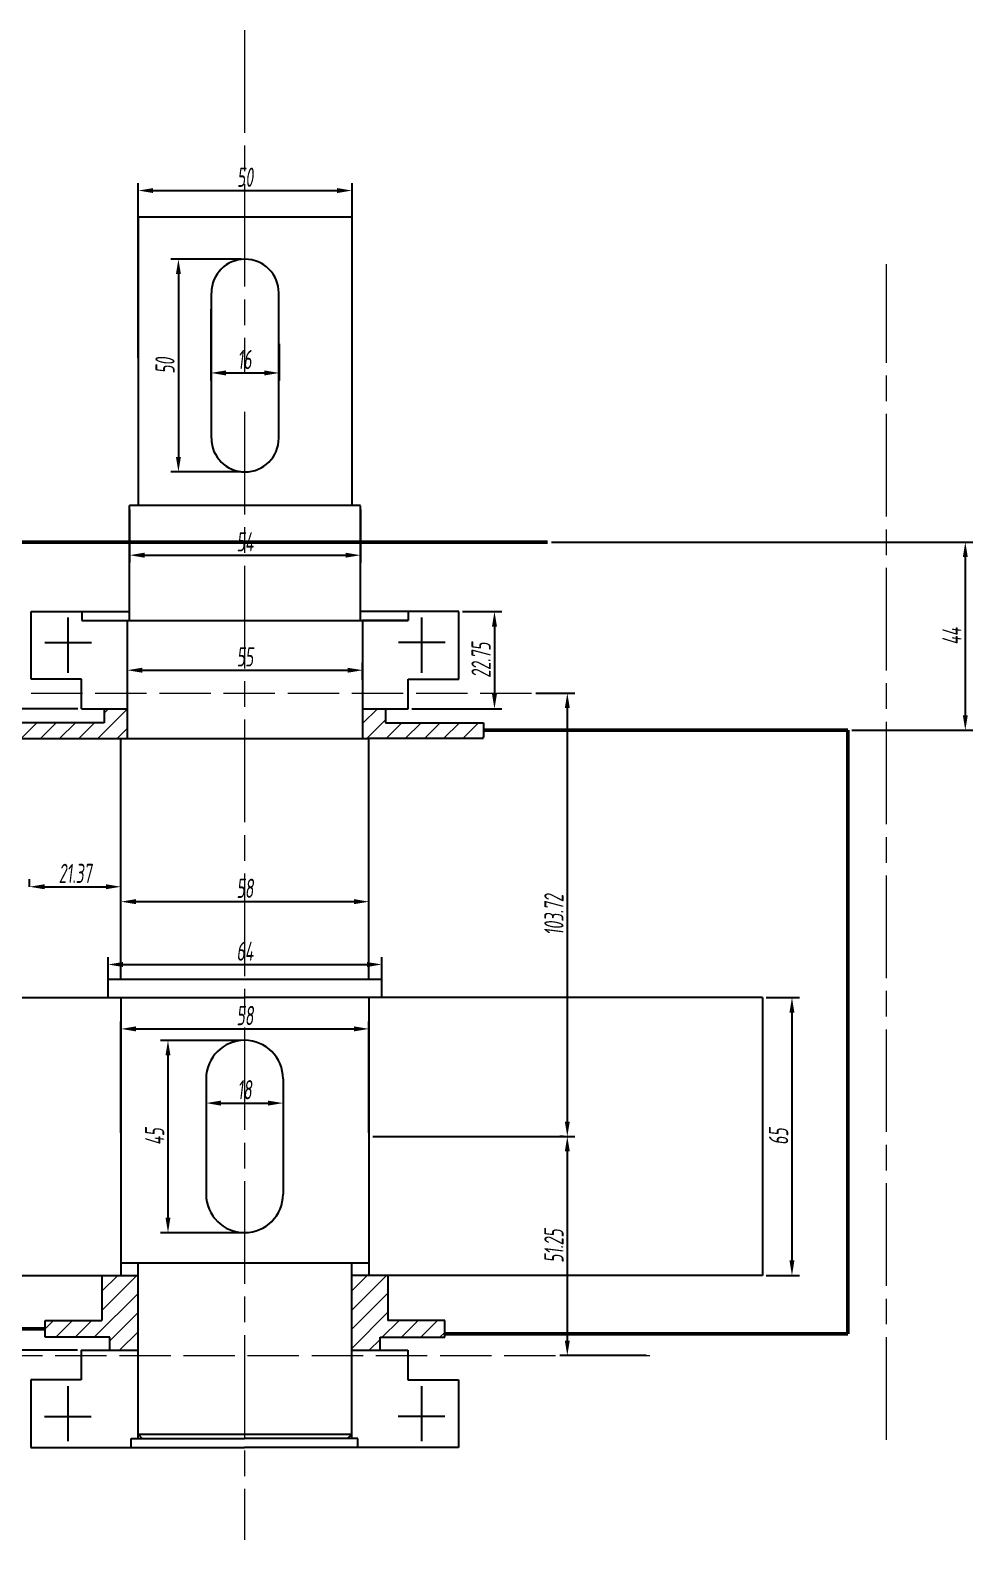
# Model space of a CAD drawing. Extents: x -500 to 7960, y -6170 to 1582.
# Drawn here: x 4857.3 to 5077.7, y 54.3 to 407.5 of the extents above; entities that cross this region are included whole.
import ezdxf

# ---------------------------------------------------------------- set-up
doc = ezdxf.new("R2010")
doc.units = 0
doc.linetypes.add('ACAD_ISO02W100', pattern=[15, 12, -3])
doc.linetypes.add('ACAD_ISO08W100', pattern=[36, 24, -3, 6, -3])
doc.layers.get('Defpoints').update_dxf_attribs({"linetype": 'CONTINUOUS'})
for name, color, linetype, lineweight in [('zhongxin', 1, 'ACAD_ISO08W100', 9), ('加粗实线受力图', 7, 'CONTINUOUS', 50), ('标注', 5, 'CONTINUOUS', 9), ('粗实线', 7, 'CONTINUOUS', 25), ('细实线 波浪线', 3, 'CONTINUOUS', 9), ('虚线', 2, 'ACAD_ISO02W100', 9)]:
    doc.layers.add(name, color=color, linetype=linetype, lineweight=lineweight)
doc.styles.get("Standard").update_dxf_attribs({"font": 'gbenor.shx', "width": 0.7, "oblique": 7, "height": 10, "bigfont": 'gbcbig.shx'})
doc.dimstyles.new('GB-35', dxfattribs={"dimtxt": 4.5, "dimasz": 3.5, "dimexe": 1.75, "dimexo": 0.875, "dimgap": 0.875, "dimtad": 1, "dimdsep": 46, "dimtxsty": 'Standard', "dimcen": 3.5, "dimadec": 0, "dimazin": 0, "dimtfac": 0.7, "dimtmove": 0, "dimatfit": 3, "dimfxl": 1, "dimtzin": 0, "dimarcsym": 0})
pattern_1 = [(45, (2826.3578, 0), (-2.245064, 2.245064), [])]

# ---------------------------------------------------------------- blocks, each defined once
blk = doc.blocks.new('*D31')
at = {"layer": 'Defpoints', "color": 0, "transparency": 16777216}
for p in [(5028.56, 181.19), (5028.56, 116.19), (5035.46, 116.19)]:
    blk.add_point(p, dxfattribs=at)
at = {"layer": '标注', "color": 0, "lineweight": -2, "transparency": 16777216}
for p, q in [((5029.43, 181.19), (5037.21, 181.19)), ((5035.46, 177.69), (5035.46, 119.69)), ((5029.43, 116.19), (5037.21, 116.19))]:
    blk.add_line(p, q, dxfattribs=at)
at = {"layer": '标注', "color": 0, "transparency": 16777216}
for points in [[(5034.87, 177.69), (5036.04, 177.69), (5035.46, 181.19)], [(5034.87, 119.69), (5036.04, 119.69), (5035.46, 116.19)]]:
    blk.add_solid(points, dxfattribs=at)
at = {"layer": '标注', "color": 0, "transparency": 16777216, "insert": (5032.33, 148.69), "char_height": 4.5, "attachment_point": 5, "rotation": 90}
blk.add_mtext('65', dxfattribs=at)
blk = doc.blocks.new('*D32')
at = {"layer": 'Defpoints', "color": 0, "transparency": 16777216}
for p in [(4936.56, 203.64), (4878.56, 185.51), (4936.56, 185.51)]:
    blk.add_point(p, dxfattribs=at)
at = {"layer": '标注', "color": 0, "lineweight": -2, "transparency": 16777216}
for p, q in [((4878.56, 186.39), (4878.56, 205.39)), ((4936.56, 186.39), (4936.56, 205.39)), ((4882.06, 203.64), (4933.06, 203.64))]:
    blk.add_line(p, q, dxfattribs=at)
at = {"layer": '标注', "color": 0, "transparency": 16777216}
for points in [[(4882.06, 204.23), (4882.06, 203.06), (4878.56, 203.64)], [(4933.06, 204.23), (4933.06, 203.06), (4936.56, 203.64)]]:
    blk.add_solid(points, dxfattribs=at)
at = {"layer": '标注', "color": 0, "transparency": 16777216, "insert": (4907.56, 206.77), "char_height": 4.5, "attachment_point": 5}
blk.add_mtext('58', dxfattribs=at)
blk = doc.blocks.new('*D42')
at = {"layer": 'Defpoints', "color": 0, "transparency": 16777216}
for p in [(4957.56, 271.52), (4945.74, 248.77), (4965.9, 248.77)]:
    blk.add_point(p, dxfattribs=at)
at = {"layer": '标注', "color": 0, "lineweight": -2, "transparency": 16777216}
for p, q in [((4958.43, 271.52), (4967.65, 271.52)), ((4965.9, 268.02), (4965.9, 252.27)), ((4946.61, 248.77), (4967.65, 248.77))]:
    blk.add_line(p, q, dxfattribs=at)
at = {"layer": '标注', "color": 0, "transparency": 16777216}
for points in [[(4965.31, 268.02), (4966.48, 268.02), (4965.9, 271.52)], [(4965.31, 252.27), (4966.48, 252.27), (4965.9, 248.77)]]:
    blk.add_solid(points, dxfattribs=at)
at = {"layer": '标注', "color": 0, "transparency": 16777216, "insert": (4962.77, 260.15), "char_height": 4.5, "attachment_point": 5, "rotation": 90}
blk.add_mtext('22.75', dxfattribs=at)
blk = doc.blocks.new('*D43')
at = {"layer": 'Defpoints', "color": 0, "transparency": 16777216}
for p in [(4974.7, 252.42), (4936.56, 148.69), (4982.93, 148.69)]:
    blk.add_point(p, dxfattribs=at)
at = {"layer": '标注', "color": 0, "lineweight": -2, "transparency": 16777216}
for p, q in [((4975.58, 252.42), (4984.68, 252.42)), ((4982.93, 248.92), (4982.93, 152.19)), ((4937.43, 148.69), (4984.68, 148.69))]:
    blk.add_line(p, q, dxfattribs=at)
at = {"layer": '标注', "color": 0, "transparency": 16777216}
for points in [[(4982.35, 248.92), (4983.51, 248.92), (4982.93, 252.42)], [(4982.35, 152.19), (4983.51, 152.19), (4982.93, 148.69)]]:
    blk.add_solid(points, dxfattribs=at)
at = {"layer": '标注', "color": 0, "transparency": 16777216, "insert": (4979.8, 200.56), "char_height": 4.5, "attachment_point": 5, "rotation": 90}
blk.add_mtext('103.72', dxfattribs=at)
blk = doc.blocks.new('*D44')
at = {"layer": 'Defpoints', "color": 0, "transparency": 16777216}
for p in [(4982.93, 148.69), (4982.93, 97.44), (5002.26, 97.44)]:
    blk.add_point(p, dxfattribs=at)
at = {"layer": '标注', "color": 0, "lineweight": -2, "transparency": 16777216}
for p, q in [((4982.05, 148.69), (4981.18, 148.69)), ((4982.93, 145.19), (4982.93, 100.94)), ((5001.38, 97.44), (4981.18, 97.44))]:
    blk.add_line(p, q, dxfattribs=at)
at = {"layer": '标注', "color": 0, "transparency": 16777216}
for points in [[(4982.35, 145.19), (4983.51, 145.19), (4982.93, 148.69)], [(4982.35, 100.94), (4983.51, 100.94), (4982.93, 97.44)]]:
    blk.add_solid(points, dxfattribs=at)
at = {"layer": '标注', "color": 0, "transparency": 16777216, "insert": (4979.8, 123.07), "char_height": 4.5, "attachment_point": 5, "rotation": 90}
blk.add_mtext('51.25', dxfattribs=at)
blk = doc.blocks.new('*D48')
at = {"layer": 'Defpoints', "color": 0, "transparency": 16777216}
for p in [(4939.56, 188.94), (4875.56, 183.35), (4939.56, 183.35)]:
    blk.add_point(p, dxfattribs=at)
at = {"layer": '标注', "color": 0, "lineweight": -2, "transparency": 16777216}
for p, q in [((4875.56, 184.23), (4875.56, 190.69)), ((4879.06, 188.94), (4936.06, 188.94)), ((4939.56, 184.23), (4939.56, 190.69))]:
    blk.add_line(p, q, dxfattribs=at)
at = {"layer": '标注', "color": 0, "transparency": 16777216}
for points in [[(4879.06, 189.52), (4879.06, 188.35), (4875.56, 188.94)], [(4936.06, 189.52), (4936.06, 188.35), (4939.56, 188.94)]]:
    blk.add_solid(points, dxfattribs=at)
at = {"layer": '标注', "color": 0, "transparency": 16777216, "insert": (4907.56, 192.06), "char_height": 4.5, "attachment_point": 5}
blk.add_mtext('64', dxfattribs=at)
blk = doc.blocks.new('*D21')
at = {"layer": 'Defpoints', "color": 0, "transparency": 16777216}
for p in [(4880.06, 254.66), (4935.06, 257.79), (4935.06, 254.66)]:
    blk.add_point(p, dxfattribs=at)
at = {"layer": '标注', "color": 0, "lineweight": -2, "transparency": 16777216}
for p, q in [((4880.06, 255.53), (4880.06, 259.54)), ((4935.06, 255.53), (4935.06, 259.54)), ((4883.56, 257.79), (4931.56, 257.79))]:
    blk.add_line(p, q, dxfattribs=at)
at = {"layer": '标注', "color": 0, "transparency": 16777216}
for points in [[(4883.56, 258.37), (4883.56, 257.21), (4880.06, 257.79)], [(4931.56, 258.37), (4931.56, 257.21), (4935.06, 257.79)]]:
    blk.add_solid(points, dxfattribs=at)
at = {"layer": '标注', "color": 0, "transparency": 16777216, "insert": (4907.56, 260.92), "char_height": 4.5, "attachment_point": 5}
blk.add_mtext('55', dxfattribs=at)
blk = doc.blocks.new('*D49')
at = {"layer": 'Defpoints', "color": 0, "transparency": 16777216}
for p in [(4932.59, 370.02), (4882.59, 330.03), (4932.59, 330.03)]:
    blk.add_point(p, dxfattribs=at)
at = {"layer": '标注', "color": 0, "lineweight": -2, "transparency": 16777216}
for p, q in [((4882.59, 330.91), (4882.59, 371.77)), ((4932.59, 330.91), (4932.59, 371.77)), ((4886.09, 370.02), (4929.09, 370.02))]:
    blk.add_line(p, q, dxfattribs=at)
at = {"layer": '标注', "color": 0, "transparency": 16777216}
for points in [[(4886.09, 370.6), (4886.09, 369.44), (4882.59, 370.02)], [(4929.09, 370.6), (4929.09, 369.44), (4932.59, 370.02)]]:
    blk.add_solid(points, dxfattribs=at)
at = {"layer": '标注', "color": 0, "transparency": 16777216, "insert": (4907.59, 373.14), "char_height": 4.5, "attachment_point": 5}
blk.add_mtext('50', dxfattribs=at)
blk = doc.blocks.new('*D54')
at = {"layer": 'Defpoints', "color": 0, "transparency": 16777216}
for p in [(4936.56, 173.87), (4878.56, 148.69), (4936.56, 148.69)]:
    blk.add_point(p, dxfattribs=at)
at = {"layer": '标注', "color": 0, "lineweight": -2, "transparency": 16777216}
for p, q in [((4878.56, 149.57), (4878.56, 175.62)), ((4882.06, 173.87), (4933.06, 173.87)), ((4936.56, 149.57), (4936.56, 175.62))]:
    blk.add_line(p, q, dxfattribs=at)
at = {"layer": '标注', "color": 0, "transparency": 16777216}
for points in [[(4882.06, 174.45), (4882.06, 173.29), (4878.56, 173.87)], [(4933.06, 174.45), (4933.06, 173.29), (4936.56, 173.87)]]:
    blk.add_solid(points, dxfattribs=at)
at = {"layer": '标注', "color": 0, "transparency": 16777216, "insert": (4907.56, 176.99), "char_height": 4.5, "attachment_point": 5}
blk.add_mtext('58', dxfattribs=at)
blk = doc.blocks.new('*D55')
at = {"layer": 'Defpoints', "color": 0, "transparency": 16777216}
for p in [(4880.59, 296.31), (4934.59, 296.3), (4934.58, 284.7)]:
    blk.add_point(p, dxfattribs=at)
at = {"layer": '标注', "color": 0, "lineweight": -2, "transparency": 16777216}
for p, q in [((4880.59, 295.43), (4880.58, 282.96)), ((4934.59, 295.43), (4934.58, 282.95)), ((4884.08, 284.71), (4931.08, 284.7))]:
    blk.add_line(p, q, dxfattribs=at)
at = {"layer": '标注', "color": 0, "transparency": 16777216}
for points in [[(4884.08, 285.29), (4884.08, 284.12), (4880.58, 284.71)], [(4931.08, 285.29), (4931.08, 284.12), (4934.58, 284.7)]]:
    blk.add_solid(points, dxfattribs=at)
at = {"layer": '标注', "color": 0, "transparency": 16777216, "insert": (4907.58, 287.83), "char_height": 4.5, "attachment_point": 5, "rotation": 359.9964}
blk.add_mtext('54', dxfattribs=at)
blk = doc.blocks.new('*D57')
at = {"layer": 'Defpoints', "color": 0, "transparency": 16777216}
for p in [(4869.37, 248.77), (4845.1, 243.77), (4851.74, 243.77)]:
    blk.add_point(p, dxfattribs=at)
at = {"layer": '标注', "color": 0, "lineweight": -2, "transparency": 16777216}
for p, q in [((4845.1, 252.27), (4845.1, 255.77)), ((4868.5, 248.77), (4843.35, 248.77)), ((4845.1, 248.77), (4845.1, 243.77)), ((4850.87, 243.77), (4843.35, 243.77)), ((4845.1, 240.27), (4845.1, 236.77))]:
    blk.add_line(p, q, dxfattribs=at)
at = {"layer": '标注', "color": 0, "transparency": 16777216}
for points in [[(4844.52, 252.27), (4845.68, 252.27), (4845.1, 248.77)], [(4844.52, 240.27), (4845.68, 240.27), (4845.1, 243.77)]]:
    blk.add_solid(points, dxfattribs=at)
at = {"layer": '标注', "color": 0, "transparency": 16777216, "insert": (4841.97, 246.27), "char_height": 4.5, "attachment_point": 5, "rotation": 90}
blk.add_mtext('5', dxfattribs=at)
blk = doc.blocks.new('*D60')
at = {"layer": 'Defpoints', "color": 0, "transparency": 16777216}
for p in [(4860.84, 103.69), (4846.31, 98.69), (4869.29, 98.69)]:
    blk.add_point(p, dxfattribs=at)
at = {"layer": '标注', "color": 0, "lineweight": -2, "transparency": 16777216}
for p, q in [((4846.31, 107.19), (4846.31, 110.69)), ((4859.96, 103.69), (4844.56, 103.69)), ((4846.31, 103.69), (4846.31, 98.69)), ((4868.41, 98.69), (4844.56, 98.69)), ((4846.31, 95.19), (4846.31, 91.69))]:
    blk.add_line(p, q, dxfattribs=at)
at = {"layer": '标注', "color": 0, "transparency": 16777216}
for points in [[(4845.73, 107.19), (4846.9, 107.19), (4846.31, 103.69)], [(4845.73, 95.19), (4846.9, 95.19), (4846.31, 98.69)]]:
    blk.add_solid(points, dxfattribs=at)
at = {"layer": '标注', "color": 0, "transparency": 16777216, "insert": (4843.19, 101.19), "char_height": 4.5, "attachment_point": 5, "rotation": 90}
blk.add_mtext('5', dxfattribs=at)
blk = doc.blocks.new('*D63')
at = {"layer": 'Defpoints', "color": 0, "transparency": 16777216}
for p in [(4857.19, 206.25), (4878.56, 207.13), (4878.56, 205.39)]:
    blk.add_point(p, dxfattribs=at)
at = {"layer": '标注', "color": 0, "lineweight": -2, "transparency": 16777216}
for p, q in [((4857.19, 207.12), (4857.19, 208.88)), ((4878.56, 206.27), (4878.56, 208.88)), ((4860.69, 207.13), (4875.06, 207.13))]:
    blk.add_line(p, q, dxfattribs=at)
at = {"layer": '标注', "color": 0, "transparency": 16777216}
for points in [[(4860.69, 207.71), (4860.69, 206.55), (4857.19, 207.13)], [(4875.06, 207.71), (4875.06, 206.55), (4878.56, 207.13)]]:
    blk.add_solid(points, dxfattribs=at)
at = {"layer": '标注', "color": 0, "transparency": 16777216, "insert": (4867.87, 210.25), "char_height": 4.5, "attachment_point": 5}
blk.add_mtext('21.37', dxfattribs=at)
blk = doc.blocks.new('*D64')
at = {"layer": 'Defpoints', "color": 0, "transparency": 16777216}
for p in [(4978.34, 287.77), (5048.56, 243.77), (5075.99, 243.77)]:
    blk.add_point(p, dxfattribs=at)
at = {"layer": '标注', "color": 0, "lineweight": -2, "transparency": 16777216}
for p, q in [((4979.21, 287.77), (5077.74, 287.77)), ((5075.99, 284.27), (5075.99, 247.27)), ((5049.43, 243.77), (5077.74, 243.77))]:
    blk.add_line(p, q, dxfattribs=at)
at = {"layer": '标注', "color": 0, "transparency": 16777216}
for points in [[(5075.41, 284.27), (5076.57, 284.27), (5075.99, 287.77)], [(5075.41, 247.27), (5076.57, 247.27), (5075.99, 243.77)]]:
    blk.add_solid(points, dxfattribs=at)
at = {"layer": '标注', "color": 0, "transparency": 16777216, "insert": (5072.86, 265.77), "char_height": 4.5, "attachment_point": 5, "rotation": 90}
blk.add_mtext('44', dxfattribs=at)
blk = doc.blocks.new('*D69')
at = {"layer": 'Defpoints', "color": 0, "transparency": 16777216}
for p in [(4898.47, 162.19), (4916.47, 162.19), (4916.47, 156.51)]:
    blk.add_point(p, dxfattribs=at)
at = {"layer": '标注', "color": 0, "lineweight": -2, "transparency": 16777216}
for p, q in [((4898.47, 161.32), (4898.47, 154.76)), ((4916.47, 161.32), (4916.47, 154.76)), ((4901.97, 156.51), (4912.97, 156.51))]:
    blk.add_line(p, q, dxfattribs=at)
at = {"layer": '标注', "color": 0, "transparency": 16777216}
for points in [[(4901.97, 157.09), (4901.97, 155.92), (4898.47, 156.51)], [(4912.97, 157.09), (4912.97, 155.92), (4916.47, 156.51)]]:
    blk.add_solid(points, dxfattribs=at)
at = {"layer": '标注', "color": 0, "transparency": 16777216, "insert": (4907.47, 159.63), "char_height": 4.5, "attachment_point": 5}
blk.add_mtext('18', dxfattribs=at)
blk = doc.blocks.new('*D70')
at = {"layer": 'Defpoints', "color": 0, "transparency": 16777216}
for p in [(4907.47, 171.19), (4889.56, 126.19), (4907.47, 126.19)]:
    blk.add_point(p, dxfattribs=at)
at = {"layer": '标注', "color": 0, "lineweight": -2, "transparency": 16777216}
for p, q in [((4906.6, 171.19), (4887.81, 171.19)), ((4889.56, 167.69), (4889.56, 129.69)), ((4906.6, 126.19), (4887.81, 126.19))]:
    blk.add_line(p, q, dxfattribs=at)
at = {"layer": '标注', "color": 0, "transparency": 16777216}
for points in [[(4888.98, 167.69), (4890.14, 167.69), (4889.56, 171.19)], [(4888.98, 129.69), (4890.14, 129.69), (4889.56, 126.19)]]:
    blk.add_solid(points, dxfattribs=at)
at = {"layer": '标注', "color": 0, "transparency": 16777216, "insert": (4886.44, 148.69), "char_height": 4.5, "attachment_point": 5, "rotation": 90}
blk.add_mtext('45', dxfattribs=at)
blk = doc.blocks.new('*D26')
at = {"layer": 'Defpoints', "color": 0, "transparency": 16777216}
for p in [(4899.59, 343.11), (4915.59, 335.02), (4915.59, 327.35)]:
    blk.add_point(p, dxfattribs=at)
at = {"layer": '标注', "color": 0, "lineweight": -2, "transparency": 16777216}
for p, q in [((4899.59, 342.24), (4899.59, 325.6)), ((4915.59, 334.15), (4915.59, 325.6)), ((4903.09, 327.35), (4912.09, 327.35))]:
    blk.add_line(p, q, dxfattribs=at)
at = {"layer": '标注', "color": 0, "transparency": 16777216}
for points in [[(4903.09, 327.93), (4903.09, 326.76), (4899.59, 327.35)], [(4912.09, 327.93), (4912.09, 326.76), (4915.59, 327.35)]]:
    blk.add_solid(points, dxfattribs=at)
at = {"layer": '标注', "color": 0, "transparency": 16777216, "insert": (4907.47, 330.47), "char_height": 4.5, "attachment_point": 5}
blk.add_mtext('16', dxfattribs=at)
blk = doc.blocks.new('*D27')
at = {"layer": 'Defpoints', "color": 0, "transparency": 16777216}
for p in [(4907.59, 353.96), (4892, 304.19), (4907.47, 304.19)]:
    blk.add_point(p, dxfattribs=at)
at = {"layer": '标注', "color": 0, "lineweight": -2, "transparency": 16777216}
for p, q in [((4906.71, 353.96), (4890.25, 353.96)), ((4892, 350.46), (4892, 307.69)), ((4906.6, 304.19), (4890.25, 304.19))]:
    blk.add_line(p, q, dxfattribs=at)
at = {"layer": '标注', "color": 0, "transparency": 16777216}
for points in [[(4891.42, 350.46), (4892.58, 350.46), (4892, 353.96)], [(4891.42, 307.69), (4892.58, 307.69), (4892, 304.19)]]:
    blk.add_solid(points, dxfattribs=at)
at = {"layer": '标注', "color": 0, "transparency": 16777216, "insert": (4888.87, 329.07), "char_height": 4.5, "attachment_point": 5, "rotation": 90}
blk.add_mtext('50', dxfattribs=at)

msp = doc.modelspace()

# ---------------------------------------------------------------- hatches: boundary and pattern name
at = {"layer": '细实线 波浪线'}
h = msp.add_hatch(dxfattribs=at)
h.set_pattern_fill('ANSI31', color=256)
h.set_pattern_definition(pattern_1)
h.paths.add_polyline_path([(4880.056, 248.772), (4874.657, 248.772), (4874.657, 245.503), (4851.741, 245.503), (4851.741, 241.807), (4878.556, 241.807), (4880.056, 241.807)])
h.paths.add_polyline_path([(4963.37, 241.807), (4936.556, 241.807), (4935.056, 241.807), (4935.056, 248.772), (4940.455, 248.772), (4940.455, 245.503), (4963.37, 245.503)])
h = msp.add_hatch(dxfattribs=at)
h.set_pattern_fill('ANSI31', color=256)
h.set_pattern_definition(pattern_1)
h.paths.add_polyline_path([(4882.556, 116.195), (4874.11, 116.195), (4874.11, 105.66), (4860.838, 105.66), (4860.838, 101.73), (4875.964, 101.73), (4875.964, 98.695), (4882.556, 98.695)])
h.paths.add_polyline_path([(4941.002, 116.195), (4932.556, 116.195), (4932.556, 98.695), (4939.148, 98.695), (4939.148, 101.73), (4954.274, 101.73), (4954.274, 105.66), (4941.002, 105.66)])

# ---------------------------------------------------------------- linework, layer by layer
at = {"layer": 'zhongxin'}
for p, q in [((4907.473, 407.541), (4907.473, 327.346)), ((5057.556, 77.748), (5057.556, 352.827)), ((4907.473, 318.23), (4907.473, 54.33))]:
    msp.add_line(p, q, dxfattribs=at)
at = {"layer": '加粗实线受力图'}
for p, q in [((4836.834, 287.772), (4978.337, 287.772)), ((4963.37, 243.772), (5048.556, 243.772)), ((5048.556, 243.772), (5048.556, 102.507)), ((4789.272, 103.695), (4860.838, 103.695)), ((4954.274, 102.507), (5048.556, 102.507))]:
    msp.add_line(p, q, dxfattribs=at)
at = {"layer": '粗实线'}
for p, q in [((4932.589, 363.759), (4882.589, 363.759)), ((4882.589, 363.759), (4882.589, 296.307)), ((4932.589, 296.304), (4932.589, 363.759)), ((4899.701, 312.073), (4899.701, 346.073)), ((4915.469, 312.073), (4915.469, 346.073)), ((4880.583, 269.4), (4880.586, 296.307)), ((4934.585, 296.304), (4880.585, 296.307)), ((4934.564, 269.4), (4934.585, 296.282)), ((4857.556, 271.522), (4880.583, 271.522)), ((4857.556, 255.736), (4857.556, 271.522)), ((4866.21, 257.174), (4866.21, 270.088)), ((4869.416, 271.522), (4869.416, 269.4)), ((4869.416, 269.4), (4945.696, 269.4)), ((4880.056, 269.4), (4880.056, 241.807)), ((4957.556, 271.522), (4934.565, 271.522)), ((4945.696, 269.4), (4935.056, 269.4)), ((4935.056, 269.4), (4935.056, 241.807)), ((4945.696, 271.522), (4945.696, 269.4)), ((4948.902, 257.174), (4948.902, 270.088)), ((4957.556, 255.736), (4957.556, 271.522)), ((4860.746, 264.281), (4871.674, 264.281)), ((4954.365, 264.281), (4943.438, 264.281)), ((4869.372, 255.736), (4857.556, 255.736)), ((4869.372, 248.772), (4869.372, 255.736)), ((4945.74, 248.772), (4945.74, 255.736)), ((4945.74, 255.736), (4957.556, 255.736)), ((4869.372, 248.772), (4880.056, 248.772)), ((4874.657, 248.772), (4874.657, 245.503)), ((4935.056, 248.772), (4945.74, 248.772)), ((4940.455, 248.772), (4940.455, 245.503)), ((4874.657, 245.503), (4851.741, 245.503)), ((4940.455, 245.503), (4963.37, 245.503)), ((4963.37, 245.503), (4963.37, 242.041)), ((4851.741, 241.807), (4878.556, 241.807)), ((4878.556, 185.514), (4878.556, 241.807)), ((4878.556, 241.807), (4936.556, 241.807)), ((4936.556, 185.514), (4936.556, 241.807)), ((4963.37, 241.807), (4936.556, 241.807)), ((4875.556, 181.195), (4875.556, 185.514)), ((4875.556, 185.514), (4939.556, 185.514)), ((4939.556, 181.195), (4939.556, 185.514)), ((4786.556, 181.195), (4907.556, 181.195)), ((4878.556, 181.195), (4878.556, 116.195)), ((5028.556, 181.195), (4907.556, 181.195)), ((4936.556, 181.195), (4936.556, 116.195)), ((5028.556, 181.195), (5028.556, 116.195)), ((4898.473, 162.195), (4898.473, 135.195)), ((4916.473, 162.195), (4916.473, 135.195)), ((4878.556, 119.134), (4936.556, 119.134)), ((4882.556, 78.066), (4882.556, 119.134)), ((4932.556, 78.066), (4932.556, 119.134)), ((4786.556, 116.195), (4882.556, 116.195)), ((4874.11, 116.195), (4874.11, 105.66)), ((5028.556, 116.195), (4932.556, 116.195)), ((4941.002, 116.195), (4941.002, 105.66)), ((4860.838, 101.73), (4860.838, 105.66)), ((4860.838, 105.66), (4874.11, 105.66)), ((4954.274, 105.66), (4941.002, 105.66)), ((4954.274, 101.73), (4954.274, 105.66)), ((4875.964, 101.73), (4860.838, 101.73)), ((4875.964, 98.695), (4875.964, 101.73)), ((4939.148, 98.695), (4939.148, 101.73)), ((4939.148, 101.73), (4954.274, 101.73)), ((4869.289, 98.695), (4869.289, 91.731)), ((4869.289, 98.695), (4882.473, 98.695)), ((4932.473, 98.695), (4945.656, 98.695)), ((4945.656, 98.695), (4945.656, 91.731)), ((4869.289, 91.731), (4857.473, 91.731)), ((4857.473, 91.731), (4857.473, 75.945)), ((4866.127, 90.292), (4866.127, 77.378)), ((4945.656, 91.731), (4957.473, 91.731)), ((4948.818, 90.292), (4948.818, 77.378)), ((4957.473, 91.731), (4957.473, 75.945)), ((4860.663, 83.185), (4871.591, 83.185)), ((4954.282, 83.185), (4943.354, 83.185)), ((4880.96, 78.066), (4907.473, 78.066)), ((4880.96, 75.945), (4880.96, 78.066)), ((4882.556, 79.066), (4883.556, 78.066)), ((4882.556, 79.066), (4932.556, 79.066)), ((4933.985, 78.066), (4907.473, 78.066)), ((4931.556, 78.066), (4932.556, 79.066)), ((4933.985, 75.945), (4933.985, 78.066)), ((4857.473, 75.945), (4907.473, 75.945)), ((4957.473, 75.945), (4907.473, 75.945))]:
    msp.add_line(p, q, dxfattribs=at)
for centre, radius, start, end in [((4907.585, 346.073), 7.884, 0, 180), ((4907.585, 312.073), 7.884, 180, 0), ((4907.473, 162.195), 9, 0, 180), ((4907.473, 135.195), 9, 180, 0)]:
    msp.add_arc(centre, radius, start, end, dxfattribs=at)
at = {"layer": '虚线'}
for p, q in [((4857.556, 252.416), (4974.7, 252.416)), ((4848.192, 97.445), (5002.256, 97.445))]:
    msp.add_line(p, q, dxfattribs=at)

# ---------------------------------------------------------------- dimensions: what is measured, and where the dimension line sits
at = {"layer": '标注'}
for base, p1, p2, picture, middle in [((4932.589, 370.019), (4882.589, 330.033), (4932.589, 330.032), '*D49', (4907.589, 370.019)), ((4915.589, 327.346), (4899.589, 343.114), (4915.589, 335.022), '*D26', (4907.473, 327.346))]:
    dim = msp.add_linear_dim(base=base, p1=p1, p2=p2, dimstyle='GB-35', dxfattribs=at)
    dim.commit()
    dim.dimension.update_dxf_attribs({"geometry": picture, "text_midpoint": middle, "dimtype": 160})
dim = msp.add_linear_dim(base=(4891.999, 304.19), p1=(4907.585, 353.957), p2=(4907.473, 304.19), angle=90, text='50', dimstyle='GB-35', dxfattribs=at)
dim.commit()
dim.dimension.update_dxf_attribs({"geometry": '*D27', "text_midpoint": (4888.874, 329.074)})
dim = msp.add_aligned_dim(p1=(4880.585, 296.307), p2=(4934.585, 296.304), distance=-11.6, dimstyle='GB-35', dxfattribs=at)
dim.commit()
dim.dimension.update_dxf_attribs({"geometry": '*D55', "text_midpoint": (4907.585, 287.83)})
for base, p1, p2, picture, middle in [((5075.989, 243.772), (4978.337, 287.772), (5048.556, 243.772), '*D64', (5072.864, 265.772)), ((4965.898, 248.772), (4957.556, 271.522), (4945.74, 248.772), '*D42', (4962.773, 260.147)), ((4845.1, 243.772), (4869.372, 248.772), (4851.741, 243.772), '*D57', (4841.975, 246.272)), ((4982.929, 148.695), (4974.7, 252.416), (4936.556, 148.695), '*D43', (4979.804, 200.555)), ((5035.457, 116.195), (5028.556, 181.195), (5028.556, 116.195), '*D31', (5032.332, 148.695)), ((4889.561, 126.195), (4907.473, 171.195), (4907.473, 126.195), '*D70', (4886.436, 148.695)), ((4982.929, 97.445), (4982.929, 148.695), (5002.256, 97.445), '*D44', (4979.804, 123.07)), ((4846.313, 98.695), (4860.838, 103.695), (4869.289, 98.695), '*D60', (4843.188, 101.195))]:
    dim = msp.add_linear_dim(base=base, p1=p1, p2=p2, angle=90, dimstyle='GB-35', dxfattribs=at)
    dim.commit()
    dim.dimension.update_dxf_attribs({"geometry": picture, "text_midpoint": middle})
for base, p1, p2, picture, middle in [((4935.056, 257.791), (4880.056, 254.657), (4935.056, 254.657), '*D21', (4907.556, 260.916)), ((4878.556, 207.129), (4857.188, 206.245), (4878.556, 205.392), '*D63', (4867.872, 210.254)), ((4936.556, 203.642), (4878.556, 185.514), (4936.556, 185.514), '*D32', (4907.556, 206.767)), ((4939.556, 188.936), (4875.556, 183.354), (4939.556, 183.354), '*D48', (4907.556, 192.061)), ((4936.556, 173.869), (4878.556, 148.695), (4936.556, 148.695), '*D54', (4907.556, 176.994)), ((4916.473, 156.506), (4898.473, 162.195), (4916.473, 162.195), '*D69', (4907.473, 159.631))]:
    dim = msp.add_linear_dim(base=base, p1=p1, p2=p2, dimstyle='GB-35', dxfattribs=at)
    dim.commit()
    dim.dimension.update_dxf_attribs({"geometry": picture, "text_midpoint": middle})

doc.saveas('drawing.dxf')
